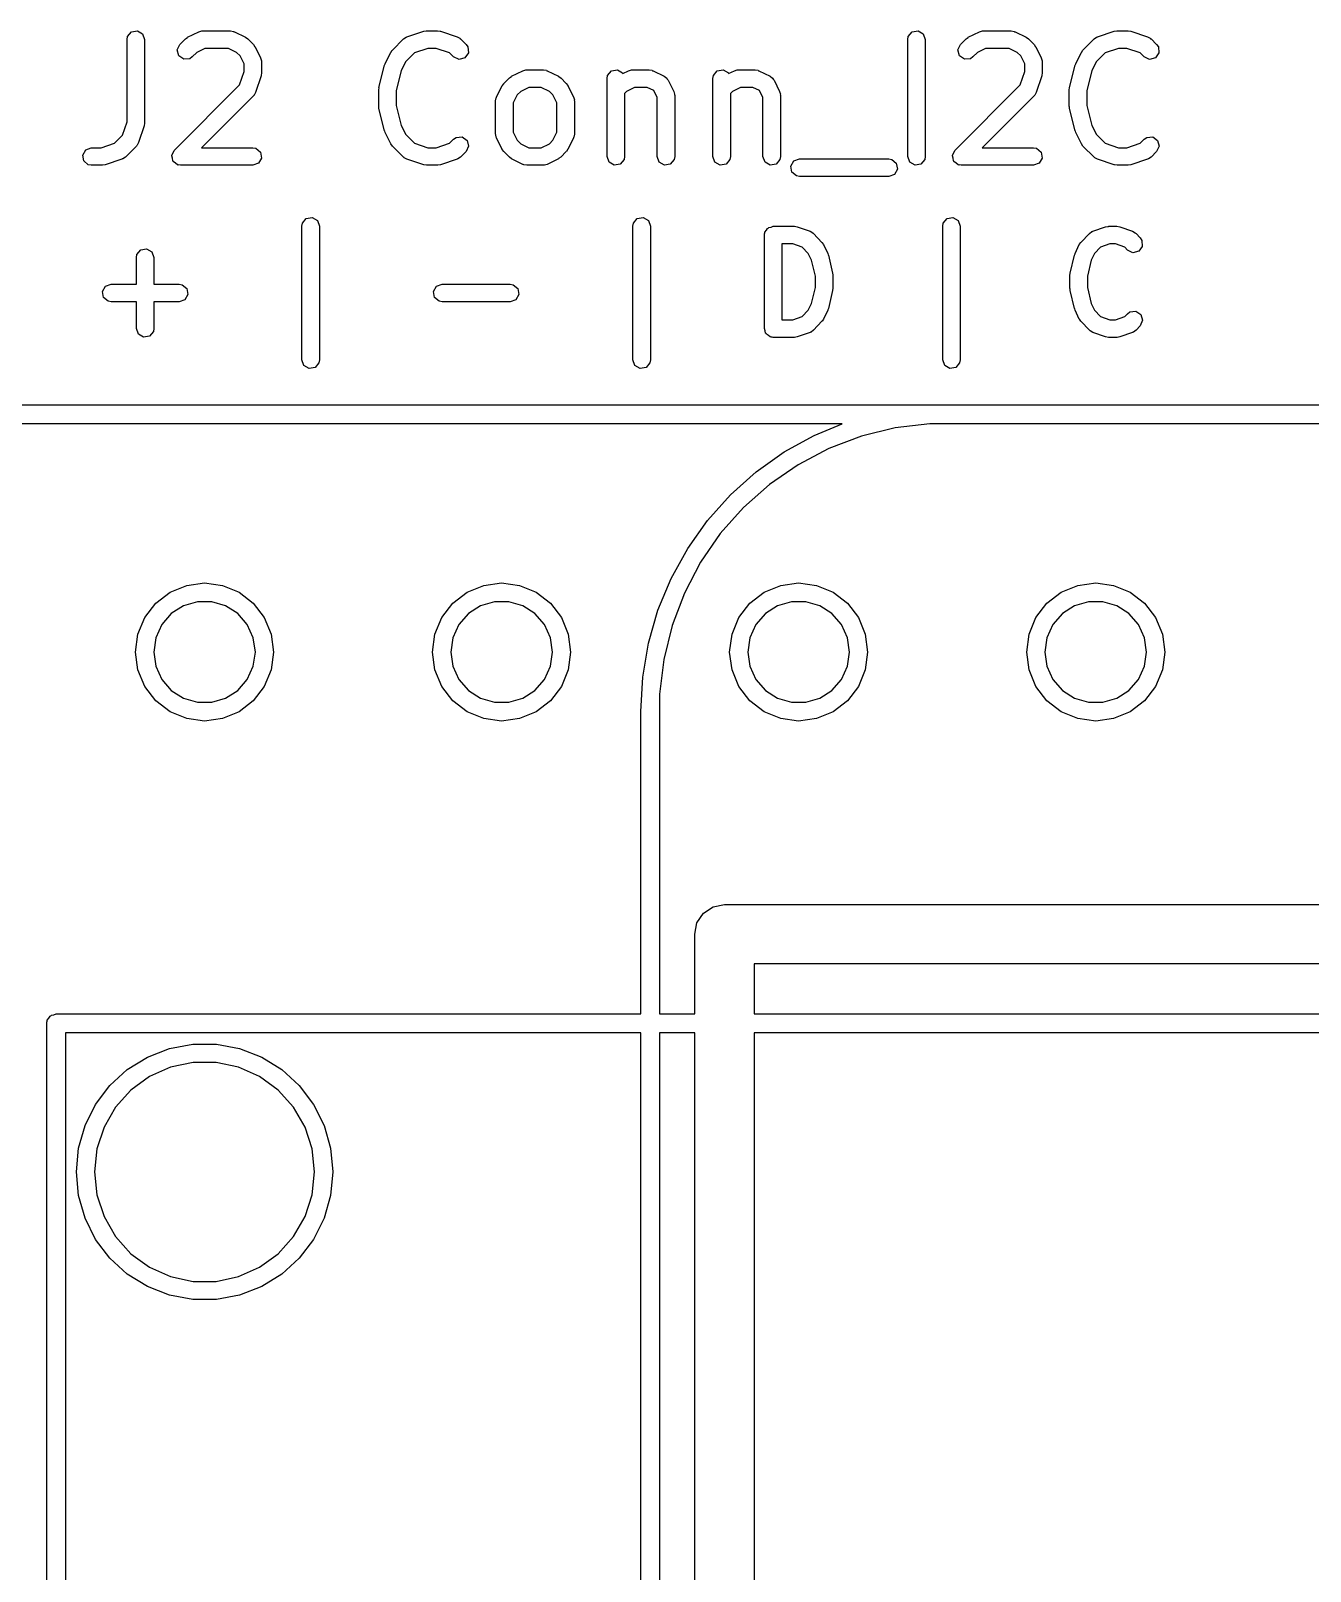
# Model space of a CAD drawing. Extents: x 2.2 to 5.02, y -4.1 to -2.37.
# Drawn here: x 2.642 to 3.072, y -2.884 to -2.366 of the extents above; entities that cross this region are included whole.
import ezdxf

# ---------------------------------------------------------------- set-up
doc = ezdxf.new("R2010")
doc.units = 0
doc.header["$MEASUREMENT"] = 0
doc.layers.add('BLACK', color=7, linetype='CONTINUOUS')

msp = doc.modelspace()

# ---------------------------------------------------------------- linework, layer by layer
at = {"layer": 'BLACK', "linetype": 'CONTINUOUS'}
for p, q in [((2.67392, -2.36884), (2.6741, -2.36783)), ((2.67392, -2.39649), (2.67392, -2.36884)), ((2.6741, -2.36783), (2.6754, -2.36629)), ((2.6754, -2.36629), (2.67739, -2.36594)), ((2.67739, -2.36594), (2.67914, -2.36695)), ((2.67914, -2.36695), (2.67983, -2.36884)), ((2.67983, -2.36884), (2.67983, -2.39696)), ((2.69166, -2.3705), (2.69354, -2.36863)), ((2.69354, -2.36863), (2.69426, -2.36812)), ((2.69426, -2.36812), (2.6943, -2.36808)), ((2.6943, -2.36808), (2.69805, -2.3662)), ((2.69805, -2.3662), (2.69904, -2.36591)), ((2.69904, -2.36591), (2.69921, -2.36595)), ((2.69921, -2.36595), (2.69937, -2.36589)), ((2.69937, -2.36589), (2.70875, -2.36589)), ((2.70875, -2.36589), (2.70976, -2.36607)), ((2.70976, -2.36607), (2.70989, -2.36618)), ((2.70989, -2.36618), (2.71007, -2.3662)), ((2.71007, -2.3662), (2.71382, -2.36808)), ((2.71382, -2.36808), (2.71453, -2.3686)), ((2.71453, -2.3686), (2.71459, -2.36863)), ((2.71459, -2.36863), (2.71646, -2.3705)), ((2.76324, -2.37238), (2.76699, -2.36863)), ((2.76699, -2.36863), (2.76783, -2.36804)), ((2.76783, -2.36804), (2.76801, -2.36803)), ((2.76801, -2.36803), (2.76814, -2.36792)), ((2.76814, -2.36792), (2.77377, -2.36604)), ((2.77377, -2.36604), (2.77464, -2.36591)), ((2.77464, -2.36591), (2.7747, -2.36589)), ((2.7747, -2.36589), (2.77845, -2.36589)), ((2.77845, -2.36589), (2.77932, -2.36604)), ((2.77932, -2.36604), (2.77939, -2.36604)), ((2.77939, -2.36604), (2.78501, -2.36792)), ((2.78501, -2.36792), (2.78591, -2.36841)), ((2.78591, -2.36841), (2.786, -2.36856)), ((2.786, -2.36856), (2.78616, -2.36863)), ((2.78616, -2.36863), (2.78804, -2.3705)), ((2.93673, -2.36884), (2.93691, -2.36783)), ((2.93673, -2.40821), (2.93673, -2.36884)), ((2.93691, -2.36783), (2.9382, -2.36629)), ((2.9382, -2.36629), (2.94019, -2.36594)), ((2.94019, -2.36594), (2.94194, -2.36695)), ((2.94194, -2.36695), (2.94263, -2.36884)), ((2.94263, -2.36884), (2.94263, -2.40821)), ((2.95447, -2.3705), (2.95634, -2.36863)), ((2.95634, -2.36863), (2.95706, -2.36812)), ((2.95706, -2.36812), (2.95711, -2.36808)), ((2.95711, -2.36808), (2.96086, -2.3662)), ((2.96086, -2.3662), (2.96184, -2.36591)), ((2.96184, -2.36591), (2.96201, -2.36595)), ((2.96201, -2.36595), (2.96218, -2.36589)), ((2.96218, -2.36589), (2.97155, -2.36589)), ((2.97155, -2.36589), (2.97256, -2.36607)), ((2.97256, -2.36607), (2.9727, -2.36618)), ((2.9727, -2.36618), (2.97287, -2.3662)), ((2.97287, -2.3662), (2.97662, -2.36808)), ((2.97662, -2.36808), (2.97733, -2.3686)), ((2.97733, -2.3686), (2.97739, -2.36863)), ((2.97739, -2.36863), (2.97926, -2.3705)), ((2.99571, -2.37238), (2.99946, -2.36863)), ((2.99946, -2.36863), (3.0003, -2.36804)), ((3.0003, -2.36804), (3.00048, -2.36803)), ((3.00048, -2.36803), (3.00061, -2.36792)), ((3.00061, -2.36792), (3.00624, -2.36604)), ((3.00624, -2.36604), (3.00711, -2.36591)), ((3.00711, -2.36591), (3.00717, -2.36589)), ((3.00717, -2.36589), (3.01092, -2.36589)), ((3.01092, -2.36589), (3.01179, -2.36604)), ((3.01179, -2.36604), (3.01186, -2.36604)), ((3.01186, -2.36604), (3.01748, -2.36792)), ((3.01748, -2.36792), (3.01838, -2.36841)), ((3.01838, -2.36841), (3.01847, -2.36856)), ((3.01847, -2.36856), (3.01863, -2.36863)), ((3.01863, -2.36863), (3.02051, -2.3705)), ((2.69081, -2.37234), (2.69166, -2.3705)), ((2.69133, -2.37429), (2.69081, -2.37234)), ((2.69299, -2.37544), (2.69133, -2.37429)), ((2.69584, -2.37468), (2.695, -2.37527)), ((2.69737, -2.37314), (2.69584, -2.37468)), ((2.70007, -2.3718), (2.69737, -2.37314)), ((2.70805, -2.3718), (2.70007, -2.3718)), ((2.71075, -2.37314), (2.70805, -2.3718)), ((2.71195, -2.37434), (2.71075, -2.37314)), ((2.71329, -2.37704), (2.71195, -2.37434)), ((2.71646, -2.3705), (2.71697, -2.37123)), ((2.71697, -2.37123), (2.71701, -2.37127)), ((2.71701, -2.37127), (2.71889, -2.37502)), ((2.76081, -2.3769), (2.76269, -2.37315)), ((2.76269, -2.37315), (2.76321, -2.37244)), ((2.76321, -2.37244), (2.76324, -2.37238)), ((2.77067, -2.3733), (2.76775, -2.37622)), ((2.77518, -2.3718), (2.77067, -2.3733)), ((2.77797, -2.3718), (2.77518, -2.3718)), ((2.78248, -2.3733), (2.77797, -2.3718)), ((2.78386, -2.37468), (2.78248, -2.3733)), ((2.78569, -2.37553), (2.78386, -2.37468)), ((2.7888, -2.37336), (2.78764, -2.37501)), ((2.78804, -2.3705), (2.78863, -2.37134)), ((2.78863, -2.37134), (2.7888, -2.37336)), ((2.95361, -2.37234), (2.95447, -2.3705)), ((2.95414, -2.37429), (2.95361, -2.37234)), ((2.95579, -2.37544), (2.95414, -2.37429)), ((2.95864, -2.37468), (2.9578, -2.37527)), ((2.96018, -2.37314), (2.95864, -2.37468)), ((2.96288, -2.3718), (2.96018, -2.37314)), ((2.97086, -2.3718), (2.96288, -2.3718)), ((2.97355, -2.37314), (2.97086, -2.3718)), ((2.97475, -2.37434), (2.97355, -2.37314)), ((2.9761, -2.37704), (2.97475, -2.37434)), ((2.97926, -2.3705), (2.97977, -2.37123)), ((2.97977, -2.37123), (2.97982, -2.37127)), ((2.97982, -2.37127), (2.98169, -2.37502)), ((2.99328, -2.3769), (2.99516, -2.37315)), ((2.99516, -2.37315), (2.99568, -2.37244)), ((2.99568, -2.37244), (2.99571, -2.37238)), ((3.00314, -2.3733), (3.00023, -2.37622)), ((3.00765, -2.3718), (3.00314, -2.3733)), ((3.01044, -2.3718), (3.00765, -2.3718)), ((3.01495, -2.3733), (3.01044, -2.3718)), ((3.01633, -2.37468), (3.01495, -2.3733)), ((3.01816, -2.37553), (3.01633, -2.37468)), ((3.02127, -2.37336), (3.02012, -2.37501)), ((3.02051, -2.3705), (3.0211, -2.37134)), ((3.0211, -2.37134), (3.02127, -2.37336)), ((2.695, -2.37527), (2.69299, -2.37544)), ((2.71179, -2.38412), (2.71329, -2.37961)), ((2.71329, -2.37961), (2.71329, -2.37704)), ((2.71889, -2.37502), (2.71918, -2.376)), ((2.71918, -2.376), (2.71914, -2.37618)), ((2.71914, -2.37618), (2.7192, -2.37634)), ((2.7192, -2.37634), (2.7192, -2.38009)), ((2.75871, -2.385), (2.76059, -2.3775)), ((2.76059, -2.3775), (2.7608, -2.37704)), ((2.7608, -2.37704), (2.76081, -2.3769)), ((2.76624, -2.37925), (2.76453, -2.38608)), ((2.76775, -2.37622), (2.76624, -2.37925)), ((2.78764, -2.37501), (2.78569, -2.37553)), ((2.80338, -2.3812), (2.80713, -2.37933)), ((2.80713, -2.37933), (2.80811, -2.37903)), ((2.80811, -2.37903), (2.80828, -2.37907)), ((2.80828, -2.37907), (2.80845, -2.37901)), ((2.80845, -2.37901), (2.81407, -2.37901)), ((2.81407, -2.37901), (2.81508, -2.37919)), ((2.81508, -2.37919), (2.81522, -2.37931)), ((2.81522, -2.37931), (2.81539, -2.37933)), ((2.81539, -2.37933), (2.81914, -2.3812)), ((2.83567, -2.38096), (2.83697, -2.37941)), ((2.83697, -2.37941), (2.83896, -2.37906)), ((2.83896, -2.37906), (2.84071, -2.38007)), ((2.84079, -2.3803), (2.84275, -2.37933)), ((2.84275, -2.37933), (2.84373, -2.37903)), ((2.84373, -2.37903), (2.8439, -2.37907)), ((2.8439, -2.37907), (2.84407, -2.37901)), ((2.84407, -2.37901), (2.84969, -2.37901)), ((2.84969, -2.37901), (2.8507, -2.37919)), ((2.8507, -2.37919), (2.85084, -2.37931)), ((2.85084, -2.37931), (2.85101, -2.37933)), ((2.85101, -2.37933), (2.85476, -2.3812)), ((2.87129, -2.38096), (2.87259, -2.37941)), ((2.87259, -2.37941), (2.87458, -2.37906)), ((2.87458, -2.37906), (2.87633, -2.38007)), ((2.87641, -2.3803), (2.87837, -2.37933)), ((2.87837, -2.37933), (2.87935, -2.37903)), ((2.87935, -2.37903), (2.87952, -2.37907)), ((2.87952, -2.37907), (2.87969, -2.37901)), ((2.87969, -2.37901), (2.88531, -2.37901)), ((2.88531, -2.37901), (2.88632, -2.37919)), ((2.88632, -2.37919), (2.88646, -2.37931)), ((2.88646, -2.37931), (2.88663, -2.37933)), ((2.88663, -2.37933), (2.89038, -2.3812)), ((2.9578, -2.37527), (2.95579, -2.37544)), ((2.9746, -2.38412), (2.9761, -2.37961)), ((2.9761, -2.37961), (2.9761, -2.37704)), ((2.98169, -2.37502), (2.98198, -2.376)), ((2.98198, -2.376), (2.98194, -2.37618)), ((2.98194, -2.37618), (2.982, -2.37634)), ((2.982, -2.37634), (2.982, -2.38009)), ((2.99118, -2.385), (2.99306, -2.3775)), ((2.99306, -2.3775), (2.99327, -2.37704)), ((2.99327, -2.37704), (2.99328, -2.3769)), ((2.99871, -2.37925), (2.997, -2.38608)), ((3.00023, -2.37622), (2.99871, -2.37925)), ((3.02012, -2.37501), (3.01816, -2.37553)), ((2.68979, -2.40613), (2.71179, -2.38412)), ((2.71905, -2.38103), (2.71717, -2.38665)), ((2.7192, -2.38009), (2.71905, -2.38096)), ((2.71905, -2.38096), (2.71905, -2.38103)), ((2.75863, -2.38572), (2.75873, -2.38514)), ((2.75873, -2.38514), (2.75871, -2.385)), ((2.79831, -2.38815), (2.80018, -2.3844)), ((2.80018, -2.3844), (2.80071, -2.38369)), ((2.80071, -2.38369), (2.80074, -2.38363)), ((2.80074, -2.38363), (2.80261, -2.38175)), ((2.80261, -2.38175), (2.80333, -2.38125)), ((2.80333, -2.38125), (2.80338, -2.3812)), ((2.80914, -2.38492), (2.80645, -2.38627)), ((2.81337, -2.38492), (2.80914, -2.38492)), ((2.81607, -2.38627), (2.81337, -2.38492)), ((2.81914, -2.3812), (2.81985, -2.38173)), ((2.81985, -2.38173), (2.81991, -2.38175)), ((2.81991, -2.38175), (2.82178, -2.38363)), ((2.82178, -2.38363), (2.82229, -2.38435)), ((2.82229, -2.38435), (2.82234, -2.3844)), ((2.82234, -2.3844), (2.82421, -2.38815)), ((2.83549, -2.38197), (2.83567, -2.38096)), ((2.83549, -2.40821), (2.83549, -2.38197)), ((2.84071, -2.38007), (2.84079, -2.3803)), ((2.84477, -2.38492), (2.84207, -2.38627)), ((2.849, -2.38492), (2.84477, -2.38492)), ((2.85124, -2.38604), (2.849, -2.38492)), ((2.85476, -2.3812), (2.85559, -2.38181)), ((2.85559, -2.38181), (2.85576, -2.38222)), ((2.85576, -2.38222), (2.85608, -2.38252)), ((2.85608, -2.38252), (2.85796, -2.38627)), ((2.87111, -2.38197), (2.87129, -2.38096)), ((2.87111, -2.40821), (2.87111, -2.38197)), ((2.87633, -2.38007), (2.87641, -2.3803)), ((2.88039, -2.38492), (2.87769, -2.38627)), ((2.88462, -2.38492), (2.88039, -2.38492)), ((2.88686, -2.38604), (2.88462, -2.38492)), ((2.89038, -2.3812), (2.89121, -2.38181)), ((2.89121, -2.38181), (2.89138, -2.38222)), ((2.89138, -2.38222), (2.8917, -2.38252)), ((2.8917, -2.38252), (2.89358, -2.38627)), ((2.95259, -2.40613), (2.9746, -2.38412)), ((2.98185, -2.38103), (2.97998, -2.38665)), ((2.982, -2.38009), (2.98185, -2.38096)), ((2.98185, -2.38096), (2.98185, -2.38103)), ((2.9911, -2.38572), (2.9912, -2.38514)), ((2.9912, -2.38514), (2.99118, -2.385)), ((2.71646, -2.3878), (2.699, -2.40526)), ((2.71653, -2.38764), (2.71646, -2.3878)), ((2.71668, -2.38755), (2.71653, -2.38764)), ((2.71717, -2.38665), (2.71668, -2.38755)), ((2.75863, -2.39134), (2.75863, -2.38572)), ((2.76453, -2.38608), (2.76453, -2.39098)), ((2.798, -2.38947), (2.79817, -2.38846)), ((2.798, -2.40071), (2.798, -2.38947)), ((2.79817, -2.38846), (2.79829, -2.38832)), ((2.79829, -2.38832), (2.79831, -2.38815)), ((2.80525, -2.38747), (2.8039, -2.39016)), ((2.8039, -2.39016), (2.8039, -2.40002)), ((2.80645, -2.38627), (2.80525, -2.38747)), ((2.81727, -2.38747), (2.81607, -2.38627)), ((2.81862, -2.39016), (2.81727, -2.38747)), ((2.81862, -2.40002), (2.81862, -2.39016)), ((2.82421, -2.38815), (2.8245, -2.38913)), ((2.8245, -2.38913), (2.82446, -2.3893)), ((2.82446, -2.3893), (2.82452, -2.38947)), ((2.82452, -2.38947), (2.82452, -2.40071)), ((2.84207, -2.38627), (2.8414, -2.38694)), ((2.8414, -2.38694), (2.8414, -2.40821)), ((2.85236, -2.38829), (2.85124, -2.38604)), ((2.85236, -2.40821), (2.85236, -2.38829)), ((2.85796, -2.38627), (2.85825, -2.38725)), ((2.85825, -2.38725), (2.85821, -2.38742)), ((2.85821, -2.38742), (2.85827, -2.38759)), ((2.85827, -2.38759), (2.85827, -2.40821)), ((2.87769, -2.38627), (2.87702, -2.38694)), ((2.87702, -2.38694), (2.87702, -2.40821)), ((2.88798, -2.38829), (2.88686, -2.38604)), ((2.88798, -2.40821), (2.88798, -2.38829)), ((2.89358, -2.38627), (2.89387, -2.38725)), ((2.89387, -2.38725), (2.89383, -2.38742)), ((2.89383, -2.38742), (2.89389, -2.38759)), ((2.89389, -2.38759), (2.89389, -2.40821)), ((2.97926, -2.3878), (2.96181, -2.40526)), ((2.97934, -2.38764), (2.97926, -2.3878)), ((2.97949, -2.38755), (2.97934, -2.38764)), ((2.97998, -2.38665), (2.97949, -2.38755)), ((2.9911, -2.39134), (2.9911, -2.38572)), ((2.997, -2.38608), (2.997, -2.39098)), ((2.75867, -2.39147), (2.75863, -2.39134)), ((2.75871, -2.39206), (2.75867, -2.39147)), ((2.76059, -2.39956), (2.75871, -2.39206)), ((2.76453, -2.39098), (2.76624, -2.39781)), ((2.99114, -2.39147), (2.9911, -2.39134)), ((2.99118, -2.39206), (2.99114, -2.39147)), ((2.99306, -2.39956), (2.99118, -2.39206)), ((2.997, -2.39098), (2.99871, -2.39781)), ((2.67242, -2.40099), (2.67392, -2.39649)), ((2.67968, -2.3979), (2.6778, -2.40352)), ((2.67983, -2.39696), (2.67968, -2.39783)), ((2.67968, -2.39783), (2.67968, -2.3979)), ((2.76067, -2.39967), (2.76059, -2.39956)), ((2.76081, -2.40016), (2.76067, -2.39967)), ((2.76269, -2.40391), (2.76081, -2.40016)), ((2.76624, -2.39781), (2.76775, -2.40084)), ((2.79806, -2.40088), (2.798, -2.40071)), ((2.8039, -2.40002), (2.80525, -2.40271)), ((2.81727, -2.40271), (2.81862, -2.40002)), ((2.82452, -2.40071), (2.82435, -2.40172)), ((2.99314, -2.39967), (2.99306, -2.39956)), ((2.99328, -2.40016), (2.99314, -2.39967)), ((2.99516, -2.40391), (2.99328, -2.40016)), ((2.99871, -2.39781), (3.00023, -2.40084)), ((2.65897, -2.4077), (2.65998, -2.40595)), ((2.65998, -2.40595), (2.66188, -2.40526)), ((2.66188, -2.40526), (2.66515, -2.40526)), ((2.66515, -2.40526), (2.66966, -2.40376)), ((2.66966, -2.40376), (2.67242, -2.40099)), ((2.67709, -2.40468), (2.67334, -2.40843)), ((2.67716, -2.40452), (2.67709, -2.40468)), ((2.67731, -2.40442), (2.67716, -2.40452)), ((2.6778, -2.40352), (2.67731, -2.40442)), ((2.699, -2.40526), (2.71625, -2.40526)), ((2.71625, -2.40526), (2.71726, -2.40544)), ((2.71726, -2.40544), (2.7188, -2.40674)), ((2.76273, -2.40395), (2.76269, -2.40391)), ((2.76324, -2.40468), (2.76273, -2.40395)), ((2.76699, -2.40843), (2.76324, -2.40468)), ((2.76775, -2.40084), (2.77067, -2.40376)), ((2.77067, -2.40376), (2.77518, -2.40526)), ((2.77518, -2.40526), (2.77797, -2.40526)), ((2.77797, -2.40526), (2.78248, -2.40376)), ((2.78248, -2.40376), (2.78386, -2.40238)), ((2.78386, -2.40238), (2.7847, -2.40179)), ((2.7847, -2.40179), (2.78671, -2.40161)), ((2.78671, -2.40161), (2.78837, -2.40277)), ((2.78889, -2.40472), (2.78804, -2.40655)), ((2.78837, -2.40277), (2.78889, -2.40472)), ((2.79802, -2.40105), (2.79806, -2.40088)), ((2.79831, -2.40203), (2.79802, -2.40105)), ((2.80018, -2.40578), (2.79831, -2.40203)), ((2.80023, -2.40583), (2.80018, -2.40578)), ((2.80074, -2.40655), (2.80023, -2.40583)), ((2.80525, -2.40271), (2.80645, -2.40391)), ((2.80645, -2.40391), (2.80914, -2.40526)), ((2.80914, -2.40526), (2.81337, -2.40526)), ((2.81337, -2.40526), (2.81607, -2.40391)), ((2.81607, -2.40391), (2.81727, -2.40271)), ((2.82234, -2.40578), (2.82181, -2.40649)), ((2.82421, -2.40203), (2.82234, -2.40578)), ((2.82423, -2.40186), (2.82421, -2.40203)), ((2.82435, -2.40172), (2.82423, -2.40186)), ((2.96181, -2.40526), (2.97905, -2.40526)), ((2.97905, -2.40526), (2.98006, -2.40544)), ((2.98006, -2.40544), (2.98161, -2.40674)), ((2.9952, -2.40395), (2.99516, -2.40391)), ((2.99571, -2.40468), (2.9952, -2.40395)), ((2.99946, -2.40843), (2.99571, -2.40468)), ((3.00023, -2.40084), (3.00314, -2.40376)), ((3.00314, -2.40376), (3.00765, -2.40526)), ((3.00765, -2.40526), (3.01044, -2.40526)), ((3.01044, -2.40526), (3.01495, -2.40376)), ((3.01495, -2.40376), (3.01633, -2.40238)), ((3.01633, -2.40238), (3.01717, -2.40179)), ((3.01717, -2.40179), (3.01919, -2.40161)), ((3.01919, -2.40161), (3.02084, -2.40277)), ((3.02136, -2.40472), (3.02051, -2.40655)), ((3.02084, -2.40277), (3.02136, -2.40472)), ((2.65932, -2.40969), (2.65897, -2.4077)), ((2.66087, -2.41099), (2.65932, -2.40969)), ((2.66188, -2.41117), (2.66087, -2.41099)), ((2.66563, -2.41117), (2.66188, -2.41117)), ((2.66569, -2.41114), (2.66563, -2.41117)), ((2.66656, -2.41101), (2.66569, -2.41114)), ((2.67219, -2.40914), (2.66656, -2.41101)), ((2.67232, -2.40903), (2.67219, -2.40914)), ((2.6725, -2.40901), (2.67232, -2.40903)), ((2.67334, -2.40843), (2.6725, -2.40901)), ((2.68893, -2.40796), (2.68899, -2.40783)), ((2.68916, -2.40881), (2.68893, -2.40796)), ((2.68897, -2.4077), (2.68941, -2.40693)), ((2.68899, -2.40783), (2.68897, -2.4077)), ((2.68932, -2.40969), (2.68916, -2.40881)), ((2.68942, -2.40978), (2.68932, -2.40969)), ((2.68941, -2.40693), (2.68979, -2.40613)), ((2.68946, -2.40991), (2.68942, -2.40978)), ((2.69018, -2.41042), (2.68946, -2.40991)), ((2.69086, -2.41099), (2.69018, -2.41042)), ((2.69105, -2.41102), (2.69086, -2.41099)), ((2.69111, -2.41107), (2.69105, -2.41102)), ((2.69124, -2.41105), (2.69111, -2.41107)), ((2.69187, -2.41117), (2.69124, -2.41105)), ((2.71625, -2.41117), (2.69187, -2.41117)), ((2.71814, -2.41048), (2.71625, -2.41117)), ((2.71915, -2.40873), (2.71814, -2.41048)), ((2.7188, -2.40674), (2.71915, -2.40873)), ((2.76715, -2.4085), (2.76699, -2.40843)), ((2.76724, -2.40865), (2.76715, -2.4085)), ((2.76814, -2.40914), (2.76724, -2.40865)), ((2.77377, -2.41101), (2.76814, -2.40914)), ((2.77383, -2.41101), (2.77377, -2.41101)), ((2.7747, -2.41117), (2.77383, -2.41101)), ((2.77845, -2.41117), (2.7747, -2.41117)), ((2.77851, -2.41114), (2.77845, -2.41117)), ((2.77939, -2.41101), (2.77851, -2.41114)), ((2.78501, -2.40914), (2.77939, -2.41101)), ((2.78515, -2.40903), (2.78501, -2.40914)), ((2.78532, -2.40901), (2.78515, -2.40903)), ((2.78616, -2.40843), (2.78532, -2.40901)), ((2.78804, -2.40655), (2.78616, -2.40843)), ((2.80261, -2.40843), (2.80074, -2.40655)), ((2.80267, -2.40845), (2.80261, -2.40843)), ((2.80338, -2.40898), (2.80267, -2.40845)), ((2.80713, -2.41085), (2.80338, -2.40898)), ((2.8073, -2.41087), (2.80713, -2.41085)), ((2.80744, -2.41099), (2.8073, -2.41087)), ((2.80845, -2.41117), (2.80744, -2.41099)), ((2.81407, -2.41117), (2.80845, -2.41117)), ((2.81424, -2.41111), (2.81407, -2.41117)), ((2.81441, -2.41115), (2.81424, -2.41111)), ((2.81539, -2.41085), (2.81441, -2.41115)), ((2.81914, -2.40898), (2.81539, -2.41085)), ((2.81919, -2.40893), (2.81914, -2.40898)), ((2.81991, -2.40843), (2.81919, -2.40893)), ((2.82178, -2.40655), (2.81991, -2.40843)), ((2.82181, -2.40649), (2.82178, -2.40655)), ((2.83618, -2.41011), (2.83549, -2.40821)), ((2.83793, -2.41112), (2.83618, -2.41011)), ((2.83992, -2.41077), (2.83793, -2.41112)), ((2.84122, -2.40922), (2.83992, -2.41077)), ((2.8414, -2.40821), (2.84122, -2.40922)), ((2.85305, -2.41011), (2.85236, -2.40821)), ((2.8548, -2.41112), (2.85305, -2.41011)), ((2.85679, -2.41077), (2.8548, -2.41112)), ((2.85809, -2.40922), (2.85679, -2.41077)), ((2.85827, -2.40821), (2.85809, -2.40922)), ((2.8718, -2.41011), (2.87111, -2.40821)), ((2.87355, -2.41112), (2.8718, -2.41011)), ((2.87554, -2.41077), (2.87355, -2.41112)), ((2.87684, -2.40922), (2.87554, -2.41077)), ((2.87702, -2.40821), (2.87684, -2.40922)), ((2.88868, -2.41011), (2.88798, -2.40821)), ((2.89042, -2.41112), (2.88868, -2.41011)), ((2.89241, -2.41077), (2.89042, -2.41112)), ((2.89371, -2.40922), (2.89241, -2.41077)), ((2.89389, -2.40821), (2.89371, -2.40922)), ((2.8974, -2.41145), (2.89841, -2.4097)), ((2.89841, -2.4097), (2.90031, -2.40901)), ((2.90031, -2.40901), (2.93031, -2.40901)), ((2.93031, -2.40901), (2.93132, -2.40919)), ((2.93132, -2.40919), (2.93286, -2.41049)), ((2.93286, -2.41049), (2.93322, -2.41248)), ((2.93742, -2.41011), (2.93673, -2.40821)), ((2.93917, -2.41112), (2.93742, -2.41011)), ((2.94116, -2.41077), (2.93917, -2.41112)), ((2.94246, -2.40922), (2.94116, -2.41077)), ((2.94263, -2.40821), (2.94246, -2.40922)), ((2.95174, -2.40796), (2.95179, -2.40783)), ((2.95197, -2.40881), (2.95174, -2.40796)), ((2.95177, -2.4077), (2.95222, -2.40693)), ((2.95179, -2.40783), (2.95177, -2.4077)), ((2.95212, -2.40969), (2.95197, -2.40881)), ((2.95223, -2.40978), (2.95212, -2.40969)), ((2.95222, -2.40693), (2.95259, -2.40613)), ((2.95226, -2.40991), (2.95223, -2.40978)), ((2.95299, -2.41042), (2.95226, -2.40991)), ((2.95367, -2.41099), (2.95299, -2.41042)), ((2.95385, -2.41102), (2.95367, -2.41099)), ((2.95392, -2.41107), (2.95385, -2.41102)), ((2.95404, -2.41105), (2.95392, -2.41107)), ((2.95468, -2.41117), (2.95404, -2.41105)), ((2.97905, -2.41117), (2.95468, -2.41117)), ((2.98095, -2.41048), (2.97905, -2.41117)), ((2.98196, -2.40873), (2.98095, -2.41048)), ((2.98161, -2.40674), (2.98196, -2.40873)), ((2.99962, -2.4085), (2.99946, -2.40843)), ((2.99971, -2.40865), (2.99962, -2.4085)), ((3.00061, -2.40914), (2.99971, -2.40865)), ((3.00624, -2.41101), (3.00061, -2.40914)), ((3.0063, -2.41101), (3.00624, -2.41101)), ((3.00717, -2.41117), (3.0063, -2.41101)), ((3.01092, -2.41117), (3.00717, -2.41117)), ((3.01098, -2.41114), (3.01092, -2.41117)), ((3.01186, -2.41101), (3.01098, -2.41114)), ((3.01748, -2.40914), (3.01186, -2.41101)), ((3.01762, -2.40903), (3.01748, -2.40914)), ((3.01779, -2.40901), (3.01762, -2.40903)), ((3.01863, -2.40843), (3.01779, -2.40901)), ((3.02051, -2.40655), (3.01863, -2.40843)), ((2.89775, -2.41344), (2.8974, -2.41145)), ((2.8993, -2.41474), (2.89775, -2.41344)), ((2.90031, -2.41492), (2.8993, -2.41474)), ((2.93031, -2.41492), (2.90031, -2.41492)), ((2.93221, -2.41422), (2.93031, -2.41492)), ((2.93322, -2.41248), (2.93221, -2.41422)), ((2.73276, -2.43165), (2.73294, -2.43064)), ((2.73276, -2.47664), (2.73276, -2.43165)), ((2.73294, -2.43064), (2.73424, -2.42909)), ((2.73424, -2.42909), (2.73623, -2.42874)), ((2.73623, -2.42874), (2.73798, -2.42975)), ((2.73798, -2.42975), (2.73867, -2.43165)), ((2.73867, -2.43165), (2.73867, -2.47664)), ((2.84419, -2.43165), (2.84437, -2.43064)), ((2.84419, -2.47664), (2.84419, -2.43165)), ((2.84437, -2.43064), (2.84567, -2.42909)), ((2.84567, -2.42909), (2.84766, -2.42874)), ((2.84766, -2.42874), (2.8494, -2.42975)), ((2.8494, -2.42975), (2.8501, -2.43165)), ((2.8501, -2.43165), (2.8501, -2.47664)), ((2.89071, -2.43196), (2.89143, -2.4317)), ((2.89143, -2.4317), (2.89857, -2.4317)), ((2.89857, -2.4317), (2.89951, -2.43186)), ((2.89951, -2.43186), (2.89955, -2.43186)), ((2.89955, -2.43186), (2.90383, -2.43336)), ((2.94848, -2.43165), (2.94865, -2.43064)), ((2.94848, -2.47664), (2.94848, -2.43165)), ((2.94865, -2.43064), (2.94995, -2.42909)), ((2.94995, -2.42909), (2.95194, -2.42874)), ((2.95194, -2.42874), (2.95369, -2.42975)), ((2.95369, -2.42975), (2.95438, -2.43165)), ((2.95438, -2.43165), (2.95438, -2.47664)), ((2.99902, -2.43336), (3.00331, -2.43186)), ((3.00331, -2.43186), (3.00425, -2.43171)), ((3.00425, -2.43171), (3.00429, -2.4317)), ((3.00429, -2.4317), (3.00714, -2.4317)), ((3.00714, -2.4317), (3.00809, -2.43186)), ((3.00809, -2.43186), (3.00812, -2.43186)), ((3.00812, -2.43186), (3.0124, -2.43336)), ((2.88848, -2.43465), (2.88854, -2.43427)), ((2.88848, -2.46615), (2.88848, -2.43465)), ((2.88852, -2.43414), (2.88859, -2.43402)), ((2.88854, -2.43427), (2.88852, -2.43414)), ((2.88859, -2.43402), (2.88865, -2.43364)), ((2.88865, -2.43364), (2.88915, -2.43305)), ((2.88915, -2.43305), (2.88953, -2.43239)), ((2.88953, -2.43239), (2.88978, -2.4323)), ((2.88978, -2.4323), (2.88995, -2.43209)), ((2.88995, -2.43209), (2.89071, -2.43196)), ((2.90383, -2.43336), (2.90473, -2.43386)), ((2.90473, -2.43386), (2.90482, -2.43403)), ((2.90482, -2.43403), (2.905, -2.43411)), ((2.905, -2.43411), (2.90785, -2.43711)), ((2.995, -2.43711), (2.99786, -2.43411)), ((2.99786, -2.43411), (2.99869, -2.4335)), ((2.99869, -2.4335), (2.99888, -2.43348)), ((2.99888, -2.43348), (2.99902, -2.43336)), ((3.0124, -2.43336), (3.0133, -2.43386)), ((3.0133, -2.43386), (3.0134, -2.43403)), ((3.0134, -2.43403), (3.01357, -2.43411)), ((3.01357, -2.43411), (3.015, -2.43561)), ((3.015, -2.43561), (3.01556, -2.43647)), ((3.01556, -2.43647), (3.01569, -2.43848)), ((2.67705, -2.44215), (2.67723, -2.44114)), ((2.67705, -2.45119), (2.67705, -2.44215)), ((2.67723, -2.44114), (2.67852, -2.43959)), ((2.67852, -2.43959), (2.68051, -2.43924)), ((2.68051, -2.43924), (2.68226, -2.44025)), ((2.68226, -2.44025), (2.68295, -2.44215)), ((2.68295, -2.44215), (2.68295, -2.45119)), ((2.89807, -2.4376), (2.89438, -2.4376)), ((2.89438, -2.4376), (2.89438, -2.46319)), ((2.90121, -2.4387), (2.89807, -2.4376)), ((2.90325, -2.44084), (2.90121, -2.4387)), ((2.90434, -2.44314), (2.90325, -2.44084)), ((2.90785, -2.43711), (2.90833, -2.43783)), ((2.90833, -2.43783), (2.90838, -2.43788)), ((2.90838, -2.43788), (2.90981, -2.44088)), ((2.90981, -2.44088), (2.90994, -2.44135)), ((2.90994, -2.44135), (2.91002, -2.44146)), ((2.91002, -2.44146), (2.91144, -2.44746)), ((2.99141, -2.44746), (2.99284, -2.44146)), ((2.99284, -2.44146), (2.99304, -2.44102)), ((2.99304, -2.44102), (2.99305, -2.44088)), ((2.99305, -2.44088), (2.99448, -2.43788)), ((2.99448, -2.43788), (2.99498, -2.43718)), ((2.99498, -2.43718), (2.995, -2.43711)), ((2.99961, -2.44084), (2.99851, -2.44314)), ((3.00165, -2.4387), (2.99961, -2.44084)), ((3.00479, -2.4376), (3.00165, -2.4387)), ((3.00664, -2.4376), (3.00479, -2.4376)), ((3.00978, -2.4387), (3.00664, -2.4376)), ((3.01072, -2.43969), (3.00978, -2.4387)), ((3.01253, -2.44058), (3.01072, -2.43969)), ((3.01449, -2.44011), (3.01253, -2.44058)), ((3.01569, -2.43848), (3.01449, -2.44011)), ((2.90562, -2.44849), (2.90434, -2.44314)), ((2.91144, -2.44746), (2.91148, -2.44802)), ((2.99143, -2.4476), (2.99141, -2.44746)), ((2.99851, -2.44314), (2.99724, -2.44849)), ((2.66566, -2.45363), (2.66667, -2.45189)), ((2.66667, -2.45189), (2.66857, -2.45119)), ((2.66857, -2.45119), (2.67705, -2.45119)), ((2.68295, -2.45119), (2.69143, -2.45119)), ((2.69143, -2.45119), (2.69244, -2.45137)), ((2.69244, -2.45137), (2.69399, -2.45267)), ((2.77709, -2.45363), (2.7781, -2.45189)), ((2.7781, -2.45189), (2.78, -2.45119)), ((2.78, -2.45119), (2.80286, -2.45119)), ((2.80286, -2.45119), (2.80387, -2.45137)), ((2.80387, -2.45137), (2.80541, -2.45267)), ((2.90434, -2.45766), (2.90562, -2.4523)), ((2.90562, -2.4523), (2.90562, -2.44849)), ((2.91152, -2.45265), (2.91143, -2.45319)), ((2.91148, -2.44802), (2.91152, -2.44815)), ((2.91152, -2.44815), (2.91152, -2.45265)), ((2.99133, -2.44815), (2.99143, -2.4476)), ((2.99133, -2.45265), (2.99133, -2.44815)), ((2.99138, -2.45278), (2.99133, -2.45265)), ((2.99724, -2.44849), (2.99724, -2.4523)), ((2.99724, -2.4523), (2.99851, -2.45766)), ((2.66601, -2.45562), (2.66566, -2.45363)), ((2.66756, -2.45692), (2.66601, -2.45562)), ((2.66857, -2.4571), (2.66756, -2.45692)), ((2.67705, -2.4571), (2.66857, -2.4571)), ((2.67705, -2.46615), (2.67705, -2.4571)), ((2.69143, -2.4571), (2.68295, -2.4571)), ((2.68295, -2.4571), (2.68295, -2.46615)), ((2.69333, -2.45641), (2.69143, -2.4571)), ((2.69434, -2.45466), (2.69333, -2.45641)), ((2.69399, -2.45267), (2.69434, -2.45466)), ((2.77744, -2.45562), (2.77709, -2.45363)), ((2.77899, -2.45692), (2.77744, -2.45562)), ((2.78, -2.4571), (2.77899, -2.45692)), ((2.80286, -2.4571), (2.78, -2.4571)), ((2.80476, -2.45641), (2.80286, -2.4571)), ((2.80577, -2.45466), (2.80476, -2.45641)), ((2.80541, -2.45267), (2.80577, -2.45466)), ((2.90325, -2.45995), (2.90434, -2.45766)), ((2.91144, -2.45333), (2.91002, -2.45933)), ((2.91143, -2.45319), (2.91144, -2.45333)), ((2.99141, -2.45333), (2.99138, -2.45278)), ((2.99284, -2.45933), (2.99141, -2.45333)), ((2.99851, -2.45766), (2.99961, -2.45995)), ((2.89807, -2.46319), (2.90121, -2.46209)), ((2.90121, -2.46209), (2.90325, -2.45995)), ((2.90838, -2.46292), (2.90788, -2.46361)), ((2.90981, -2.45992), (2.90838, -2.46292)), ((2.90982, -2.45978), (2.90981, -2.45992)), ((2.91002, -2.45933), (2.90982, -2.45978)), ((2.99292, -2.45945), (2.99284, -2.45933)), ((2.99305, -2.45992), (2.99292, -2.45945)), ((2.99448, -2.46292), (2.99305, -2.45992)), ((2.99453, -2.46297), (2.99448, -2.46292)), ((2.995, -2.46368), (2.99453, -2.46297)), ((2.99961, -2.45995), (3.00165, -2.46209)), ((3.00165, -2.46209), (3.00479, -2.46319)), ((3.00664, -2.46319), (3.00978, -2.46209)), ((3.00978, -2.46209), (3.01072, -2.46111)), ((3.01072, -2.46111), (3.01154, -2.4605)), ((3.01154, -2.4605), (3.01355, -2.46028)), ((3.01355, -2.46028), (3.01523, -2.46139)), ((3.01523, -2.46139), (3.0158, -2.46333)), ((2.67774, -2.46804), (2.67705, -2.46615)), ((2.67949, -2.46905), (2.67774, -2.46804)), ((2.68277, -2.46716), (2.68148, -2.4687)), ((2.68295, -2.46615), (2.68277, -2.46716)), ((2.88874, -2.46687), (2.88848, -2.46615)), ((2.88887, -2.46762), (2.88874, -2.46687)), ((2.88908, -2.46779), (2.88887, -2.46762)), ((2.88917, -2.46804), (2.88908, -2.46779)), ((2.88983, -2.46843), (2.88917, -2.46804)), ((2.89438, -2.46319), (2.89807, -2.46319)), ((2.90383, -2.46743), (2.89955, -2.46893)), ((2.90398, -2.46731), (2.90383, -2.46743)), ((2.90417, -2.46729), (2.90398, -2.46731)), ((2.905, -2.46668), (2.90417, -2.46729)), ((2.90785, -2.46368), (2.905, -2.46668)), ((2.90788, -2.46361), (2.90785, -2.46368)), ((2.99786, -2.46668), (2.995, -2.46368)), ((2.99803, -2.46677), (2.99786, -2.46668)), ((2.99813, -2.46693), (2.99803, -2.46677)), ((2.99902, -2.46743), (2.99813, -2.46693)), ((3.00331, -2.46893), (2.99902, -2.46743)), ((3.00479, -2.46319), (3.00664, -2.46319)), ((3.0124, -2.46743), (3.00812, -2.46893)), ((3.01255, -2.46731), (3.0124, -2.46743)), ((3.01274, -2.46729), (3.01255, -2.46731)), ((3.01357, -2.46668), (3.01274, -2.46729)), ((3.015, -2.46518), (3.01357, -2.46668)), ((3.0158, -2.46333), (3.015, -2.46518)), ((2.68148, -2.4687), (2.67949, -2.46905)), ((2.89042, -2.46892), (2.88983, -2.46843)), ((2.8908, -2.46899), (2.89042, -2.46892)), ((2.89092, -2.46905), (2.8908, -2.46899)), ((2.89105, -2.46903), (2.89092, -2.46905)), ((2.89143, -2.4691), (2.89105, -2.46903)), ((2.89857, -2.4691), (2.89143, -2.4691)), ((2.8986, -2.46909), (2.89857, -2.4691)), ((2.89955, -2.46893), (2.8986, -2.46909)), ((3.00334, -2.46893), (3.00331, -2.46893)), ((3.00429, -2.4691), (3.00334, -2.46893)), ((3.00714, -2.4691), (3.00429, -2.4691)), ((3.00717, -2.46909), (3.00714, -2.4691)), ((3.00812, -2.46893), (3.00717, -2.46909)), ((2.73345, -2.47854), (2.73276, -2.47664)), ((2.7352, -2.47955), (2.73345, -2.47854)), ((2.73849, -2.47765), (2.73719, -2.4792)), ((2.73867, -2.47664), (2.73849, -2.47765)), ((2.84488, -2.47854), (2.84419, -2.47664)), ((2.84663, -2.47955), (2.84488, -2.47854)), ((2.84992, -2.47765), (2.84862, -2.4792)), ((2.8501, -2.47664), (2.84992, -2.47765)), ((2.94917, -2.47854), (2.94848, -2.47664)), ((2.95092, -2.47955), (2.94917, -2.47854)), ((2.9542, -2.47765), (2.9529, -2.4792)), ((2.95438, -2.47664), (2.9542, -2.47765)), ((2.73719, -2.4792), (2.7352, -2.47955)), ((2.84862, -2.4792), (2.84663, -2.47955)), ((2.9529, -2.4792), (2.95092, -2.47955)), ((2.3, -2.49185), (3.4, -2.49185)), ((2.9147, -2.49815), (2.3, -2.49815)), ((2.90525, -2.50207), (2.9147, -2.49815)), ((2.94414, -2.49815), (2.93251, -2.49956)), ((2.95, -2.49815), (2.94414, -2.49815)), ((3.4, -2.49815), (2.95, -2.49815)), ((2.89512, -2.50766), (2.90525, -2.50207)), ((2.92113, -2.50237), (2.91018, -2.50652)), ((2.93251, -2.49956), (2.92113, -2.50237)), ((2.88569, -2.51435), (2.89512, -2.50766)), ((2.91018, -2.50652), (2.8998, -2.51197)), ((2.87706, -2.52206), (2.88569, -2.51435)), ((2.8998, -2.51197), (2.89016, -2.51862)), ((2.89016, -2.51862), (2.88139, -2.52639)), ((2.86935, -2.53069), (2.87706, -2.52206)), ((2.88139, -2.52639), (2.87362, -2.53516)), ((2.86266, -2.54012), (2.86935, -2.53069)), ((2.87362, -2.53516), (2.86697, -2.5448)), ((2.85707, -2.55025), (2.86266, -2.54012)), ((2.86697, -2.5448), (2.86152, -2.55518)), ((2.85264, -2.56093), (2.85707, -2.55025)), ((2.68358, -2.55858), (2.68839, -2.55488)), ((2.68839, -2.55488), (2.69399, -2.55256)), ((2.69399, -2.55256), (2.7, -2.55177)), ((2.7, -2.55177), (2.70601, -2.55256)), ((2.70601, -2.55256), (2.71161, -2.55488)), ((2.71161, -2.55488), (2.71642, -2.55858)), ((2.78358, -2.55858), (2.78839, -2.55488)), ((2.78839, -2.55488), (2.79399, -2.55256)), ((2.79399, -2.55256), (2.8, -2.55177)), ((2.8, -2.55177), (2.80601, -2.55256)), ((2.80601, -2.55256), (2.81161, -2.55488)), ((2.81161, -2.55488), (2.81642, -2.55858)), ((2.86152, -2.55518), (2.85737, -2.56613)), ((2.88358, -2.55858), (2.88839, -2.55488)), ((2.88839, -2.55488), (2.89399, -2.55256)), ((2.89399, -2.55256), (2.9, -2.55177)), ((2.9, -2.55177), (2.90601, -2.55256)), ((2.90601, -2.55256), (2.91161, -2.55488)), ((2.91161, -2.55488), (2.91642, -2.55858)), ((2.98358, -2.55858), (2.98839, -2.55488)), ((2.98839, -2.55488), (2.99399, -2.55256)), ((2.99399, -2.55256), (3, -2.55177)), ((3, -2.55177), (3.00601, -2.55256)), ((3.00601, -2.55256), (3.01161, -2.55488)), ((3.01161, -2.55488), (3.01642, -2.55858)), ((2.67988, -2.56339), (2.68358, -2.55858)), ((2.6929, -2.55944), (2.6888, -2.56207)), ((2.69757, -2.55807), (2.6929, -2.55944)), ((2.70243, -2.55807), (2.69757, -2.55807)), ((2.7071, -2.55944), (2.70243, -2.55807)), ((2.7112, -2.56207), (2.7071, -2.55944)), ((2.71642, -2.55858), (2.72012, -2.56339)), ((2.77988, -2.56339), (2.78358, -2.55858)), ((2.7929, -2.55944), (2.7888, -2.56207)), ((2.79757, -2.55807), (2.7929, -2.55944)), ((2.80243, -2.55807), (2.79757, -2.55807)), ((2.8071, -2.55944), (2.80243, -2.55807)), ((2.8112, -2.56207), (2.8071, -2.55944)), ((2.81642, -2.55858), (2.82012, -2.56339)), ((2.84944, -2.57205), (2.85264, -2.56093)), ((2.87988, -2.56339), (2.88358, -2.55858)), ((2.8929, -2.55944), (2.8888, -2.56207)), ((2.89757, -2.55807), (2.8929, -2.55944)), ((2.90243, -2.55807), (2.89757, -2.55807)), ((2.9071, -2.55944), (2.90243, -2.55807)), ((2.9112, -2.56207), (2.9071, -2.55944)), ((2.91642, -2.55858), (2.92012, -2.56339)), ((2.97988, -2.56339), (2.98358, -2.55858)), ((2.9929, -2.55944), (2.9888, -2.56207)), ((2.99757, -2.55807), (2.9929, -2.55944)), ((3.00243, -2.55807), (2.99757, -2.55807)), ((3.0071, -2.55944), (3.00243, -2.55807)), ((3.0112, -2.56207), (3.0071, -2.55944)), ((3.01642, -2.55858), (3.02012, -2.56339)), ((2.67756, -2.56899), (2.67988, -2.56339)), ((2.68561, -2.56575), (2.68359, -2.57018)), ((2.6888, -2.56207), (2.68561, -2.56575)), ((2.71439, -2.56575), (2.7112, -2.56207)), ((2.71641, -2.57018), (2.71439, -2.56575)), ((2.72012, -2.56339), (2.72244, -2.56899)), ((2.77756, -2.56899), (2.77988, -2.56339)), ((2.78561, -2.56575), (2.78359, -2.57018)), ((2.7888, -2.56207), (2.78561, -2.56575)), ((2.81439, -2.56575), (2.8112, -2.56207)), ((2.81641, -2.57018), (2.81439, -2.56575)), ((2.82012, -2.56339), (2.82244, -2.56899)), ((2.85737, -2.56613), (2.85456, -2.57751)), ((2.87756, -2.56899), (2.87988, -2.56339)), ((2.88561, -2.56575), (2.88359, -2.57018)), ((2.8888, -2.56207), (2.88561, -2.56575)), ((2.91439, -2.56575), (2.9112, -2.56207)), ((2.91641, -2.57018), (2.91439, -2.56575)), ((2.92012, -2.56339), (2.92244, -2.56899)), ((2.97756, -2.56899), (2.97988, -2.56339)), ((2.98561, -2.56575), (2.98359, -2.57018)), ((2.9888, -2.56207), (2.98561, -2.56575)), ((3.01439, -2.56575), (3.0112, -2.56207)), ((3.01641, -2.57018), (3.01439, -2.56575)), ((3.02012, -2.56339), (3.02244, -2.56899)), ((2.67677, -2.575), (2.67756, -2.56899)), ((2.68359, -2.57018), (2.6829, -2.575)), ((2.7171, -2.575), (2.71641, -2.57018)), ((2.72244, -2.56899), (2.72323, -2.575)), ((2.77677, -2.575), (2.77756, -2.56899)), ((2.78359, -2.57018), (2.7829, -2.575)), ((2.8171, -2.575), (2.81641, -2.57018)), ((2.82244, -2.56899), (2.82323, -2.575)), ((2.87677, -2.575), (2.87756, -2.56899)), ((2.88359, -2.57018), (2.8829, -2.575)), ((2.9171, -2.575), (2.91641, -2.57018)), ((2.92244, -2.56899), (2.92323, -2.575)), ((2.97677, -2.575), (2.97756, -2.56899)), ((2.98359, -2.57018), (2.9829, -2.575)), ((3.0171, -2.575), (3.01641, -2.57018)), ((3.02244, -2.56899), (3.02323, -2.575)), ((2.67756, -2.58101), (2.67677, -2.575)), ((2.6829, -2.575), (2.68359, -2.57982)), ((2.71641, -2.57982), (2.7171, -2.575)), ((2.72323, -2.575), (2.72244, -2.58101)), ((2.77756, -2.58101), (2.77677, -2.575)), ((2.7829, -2.575), (2.78359, -2.57982)), ((2.81641, -2.57982), (2.8171, -2.575)), ((2.82323, -2.575), (2.82244, -2.58101)), ((2.8475, -2.58345), (2.84944, -2.57205)), ((2.87756, -2.58101), (2.87677, -2.575)), ((2.8829, -2.575), (2.88359, -2.57982)), ((2.91641, -2.57982), (2.9171, -2.575)), ((2.92323, -2.575), (2.92244, -2.58101)), ((2.97756, -2.58101), (2.97677, -2.575)), ((2.9829, -2.575), (2.98359, -2.57982)), ((3.01641, -2.57982), (3.0171, -2.575)), ((3.02323, -2.575), (3.02244, -2.58101)), ((2.67988, -2.58661), (2.67756, -2.58101)), ((2.68359, -2.57982), (2.68561, -2.58425)), ((2.71439, -2.58425), (2.71641, -2.57982)), ((2.72244, -2.58101), (2.72012, -2.58661)), ((2.77988, -2.58661), (2.77756, -2.58101)), ((2.78359, -2.57982), (2.78561, -2.58425)), ((2.81439, -2.58425), (2.81641, -2.57982)), ((2.82244, -2.58101), (2.82012, -2.58661)), ((2.85456, -2.57751), (2.85315, -2.58914)), ((2.87988, -2.58661), (2.87756, -2.58101)), ((2.88359, -2.57982), (2.88561, -2.58425)), ((2.91439, -2.58425), (2.91641, -2.57982)), ((2.92244, -2.58101), (2.92012, -2.58661)), ((2.97988, -2.58661), (2.97756, -2.58101)), ((2.98359, -2.57982), (2.98561, -2.58425)), ((3.01439, -2.58425), (3.01641, -2.57982)), ((3.02244, -2.58101), (3.02012, -2.58661)), ((2.68358, -2.59142), (2.67988, -2.58661)), ((2.68561, -2.58425), (2.6888, -2.58793)), ((2.7112, -2.58793), (2.71439, -2.58425)), ((2.72012, -2.58661), (2.71642, -2.59142)), ((2.78358, -2.59142), (2.77988, -2.58661)), ((2.78561, -2.58425), (2.7888, -2.58793)), ((2.8112, -2.58793), (2.81439, -2.58425)), ((2.82012, -2.58661), (2.81642, -2.59142)), ((2.84685, -2.595), (2.8475, -2.58345)), ((2.88358, -2.59142), (2.87988, -2.58661)), ((2.88561, -2.58425), (2.8888, -2.58793)), ((2.9112, -2.58793), (2.91439, -2.58425)), ((2.92012, -2.58661), (2.91642, -2.59142)), ((2.98358, -2.59142), (2.97988, -2.58661)), ((2.98561, -2.58425), (2.9888, -2.58793)), ((3.0112, -2.58793), (3.01439, -2.58425)), ((3.02012, -2.58661), (3.01642, -2.59142)), ((2.68839, -2.59512), (2.68358, -2.59142)), ((2.6888, -2.58793), (2.6929, -2.59056)), ((2.6929, -2.59056), (2.69757, -2.59193)), ((2.69757, -2.59193), (2.70243, -2.59193)), ((2.70243, -2.59193), (2.7071, -2.59056)), ((2.7071, -2.59056), (2.7112, -2.58793)), ((2.71642, -2.59142), (2.71161, -2.59512)), ((2.78839, -2.59512), (2.78358, -2.59142)), ((2.7888, -2.58793), (2.7929, -2.59056)), ((2.7929, -2.59056), (2.79757, -2.59193)), ((2.79757, -2.59193), (2.80243, -2.59193)), ((2.80243, -2.59193), (2.8071, -2.59056)), ((2.8071, -2.59056), (2.8112, -2.58793)), ((2.81642, -2.59142), (2.81161, -2.59512)), ((2.85315, -2.58914), (2.85315, -2.595)), ((2.88839, -2.59512), (2.88358, -2.59142)), ((2.8888, -2.58793), (2.8929, -2.59056)), ((2.8929, -2.59056), (2.89757, -2.59193)), ((2.89757, -2.59193), (2.90243, -2.59193)), ((2.90243, -2.59193), (2.9071, -2.59056)), ((2.9071, -2.59056), (2.9112, -2.58793)), ((2.91642, -2.59142), (2.91161, -2.59512)), ((2.98839, -2.59512), (2.98358, -2.59142)), ((2.9888, -2.58793), (2.9929, -2.59056)), ((2.9929, -2.59056), (2.99757, -2.59193)), ((2.99757, -2.59193), (3.00243, -2.59193)), ((3.00243, -2.59193), (3.0071, -2.59056)), ((3.0071, -2.59056), (3.0112, -2.58793)), ((3.01642, -2.59142), (3.01161, -2.59512)), ((2.69399, -2.59744), (2.68839, -2.59512)), ((2.7, -2.59823), (2.69399, -2.59744)), ((2.70601, -2.59744), (2.7, -2.59823)), ((2.71161, -2.59512), (2.70601, -2.59744)), ((2.79399, -2.59744), (2.78839, -2.59512)), ((2.8, -2.59823), (2.79399, -2.59744)), ((2.80601, -2.59744), (2.8, -2.59823)), ((2.81161, -2.59512), (2.80601, -2.59744)), ((2.84685, -2.69685), (2.84685, -2.595)), ((2.84685, -2.595), (2.84685, -2.595)), ((2.85315, -2.595), (2.85315, -2.69685)), ((2.89399, -2.59744), (2.88839, -2.59512)), ((2.9, -2.59823), (2.89399, -2.59744)), ((2.90601, -2.59744), (2.9, -2.59823)), ((2.91161, -2.59512), (2.90601, -2.59744)), ((2.99399, -2.59744), (2.98839, -2.59512)), ((3, -2.59823), (2.99399, -2.59744)), ((3.00601, -2.59744), (3, -2.59823)), ((3.01161, -2.59512), (3.00601, -2.59744)), ((2.87117, -2.66076), (2.875, -2.66)), ((2.875, -2.66), (3.49685, -2.66)), ((2.86576, -2.66617), (2.86793, -2.66293)), ((2.86793, -2.66293), (2.87117, -2.66076)), ((2.865, -2.67), (2.86576, -2.66617)), ((2.865, -2.69685), (2.865, -2.67)), ((2.885, -2.68), (2.885, -2.69685)), ((3.49685, -2.68), (2.885, -2.68)), ((2.64685, -2.7), (2.64692, -2.69959)), ((2.64685, -3.4), (2.64685, -2.7)), ((2.6469, -2.69945), (2.64697, -2.69933)), ((2.64692, -2.69959), (2.6469, -2.69945)), ((2.64697, -2.69933), (2.64704, -2.69892)), ((2.64704, -2.69892), (2.64757, -2.6983)), ((2.64757, -2.6983), (2.64798, -2.69759)), ((2.64798, -2.69759), (2.64824, -2.69749)), ((2.64824, -2.69749), (2.64843, -2.69727)), ((2.64843, -2.69727), (2.64923, -2.69713)), ((2.64923, -2.69713), (2.65, -2.69685)), ((2.65, -2.69685), (2.84685, -2.69685)), ((2.85315, -2.69685), (2.865, -2.69685)), ((2.885, -2.69685), (3.49685, -2.69685)), ((2.65315, -2.70315), (2.65315, -2.92169)), ((2.84685, -2.70315), (2.65315, -2.70315)), ((2.84685, -2.92169), (2.84685, -2.70315)), ((2.85315, -2.70315), (2.85315, -3.39685)), ((2.865, -2.70315), (2.85315, -2.70315)), ((2.865, -3.39685), (2.865, -2.70315)), ((2.885, -2.70315), (2.885, -3.39685)), ((3.49685, -2.70315), (2.885, -2.70315)), ((2.674, -2.71557), (2.68077, -2.71137)), ((2.68077, -2.71137), (2.68819, -2.7085)), ((2.68819, -2.7085), (2.69602, -2.70703)), ((2.69602, -2.70703), (2.70398, -2.70703)), ((2.70398, -2.70703), (2.71181, -2.7085)), ((2.71181, -2.7085), (2.71923, -2.71137)), ((2.71923, -2.71137), (2.726, -2.71557)), ((2.66811, -2.72093), (2.674, -2.71557)), ((2.68855, -2.71476), (2.68147, -2.71791)), ((2.69613, -2.71315), (2.68855, -2.71476)), ((2.70387, -2.71315), (2.69613, -2.71315)), ((2.71145, -2.71476), (2.70387, -2.71315)), ((2.71853, -2.71791), (2.71145, -2.71476)), ((2.726, -2.71557), (2.73189, -2.72093)), ((2.66331, -2.72728), (2.66811, -2.72093)), ((2.68147, -2.71791), (2.67521, -2.72246)), ((2.72479, -2.72246), (2.71853, -2.71791)), ((2.73189, -2.72093), (2.73669, -2.72728)), ((2.65976, -2.73441), (2.66331, -2.72728)), ((2.67521, -2.72246), (2.67002, -2.72822)), ((2.72998, -2.72822), (2.72479, -2.72246)), ((2.73669, -2.72728), (2.74024, -2.73441)), ((2.67002, -2.72822), (2.66615, -2.73493)), ((2.73385, -2.73493), (2.72998, -2.72822)), ((2.65759, -2.74207), (2.65976, -2.73441)), ((2.66615, -2.73493), (2.66376, -2.7423)), ((2.73624, -2.7423), (2.73385, -2.73493)), ((2.74024, -2.73441), (2.74241, -2.74207)), ((2.65685, -2.75), (2.65759, -2.74207)), ((2.66376, -2.7423), (2.66295, -2.75)), ((2.73705, -2.75), (2.73624, -2.7423)), ((2.74241, -2.74207), (2.74315, -2.75)), ((2.65759, -2.75793), (2.65685, -2.75)), ((2.66295, -2.75), (2.66376, -2.7577)), ((2.73624, -2.7577), (2.73705, -2.75)), ((2.74315, -2.75), (2.74241, -2.75793)), ((2.65976, -2.76559), (2.65759, -2.75793)), ((2.66376, -2.7577), (2.66615, -2.76507)), ((2.73385, -2.76507), (2.73624, -2.7577)), ((2.74241, -2.75793), (2.74024, -2.76559)), ((2.66331, -2.77272), (2.65976, -2.76559)), ((2.66615, -2.76507), (2.67002, -2.77178)), ((2.72998, -2.77178), (2.73385, -2.76507)), ((2.74024, -2.76559), (2.73669, -2.77272)), ((2.66811, -2.77907), (2.66331, -2.77272)), ((2.67002, -2.77178), (2.67521, -2.77754)), ((2.72479, -2.77754), (2.72998, -2.77178)), ((2.73669, -2.77272), (2.73189, -2.77907)), ((2.674, -2.78443), (2.66811, -2.77907)), ((2.67521, -2.77754), (2.68147, -2.78209)), ((2.71853, -2.78209), (2.72479, -2.77754)), ((2.73189, -2.77907), (2.726, -2.78443)), ((2.68077, -2.78863), (2.674, -2.78443)), ((2.68147, -2.78209), (2.68855, -2.78524)), ((2.71145, -2.78524), (2.71853, -2.78209)), ((2.726, -2.78443), (2.71923, -2.78863)), ((2.68819, -2.7915), (2.68077, -2.78863)), ((2.68855, -2.78524), (2.69613, -2.78685)), ((2.69613, -2.78685), (2.70387, -2.78685)), ((2.70387, -2.78685), (2.71145, -2.78524)), ((2.71923, -2.78863), (2.71181, -2.7915)), ((2.69602, -2.79297), (2.68819, -2.7915)), ((2.70398, -2.79297), (2.69602, -2.79297)), ((2.71181, -2.7915), (2.70398, -2.79297))]:
    msp.add_line(p, q, dxfattribs=at)

doc.saveas('drawing.dxf')
